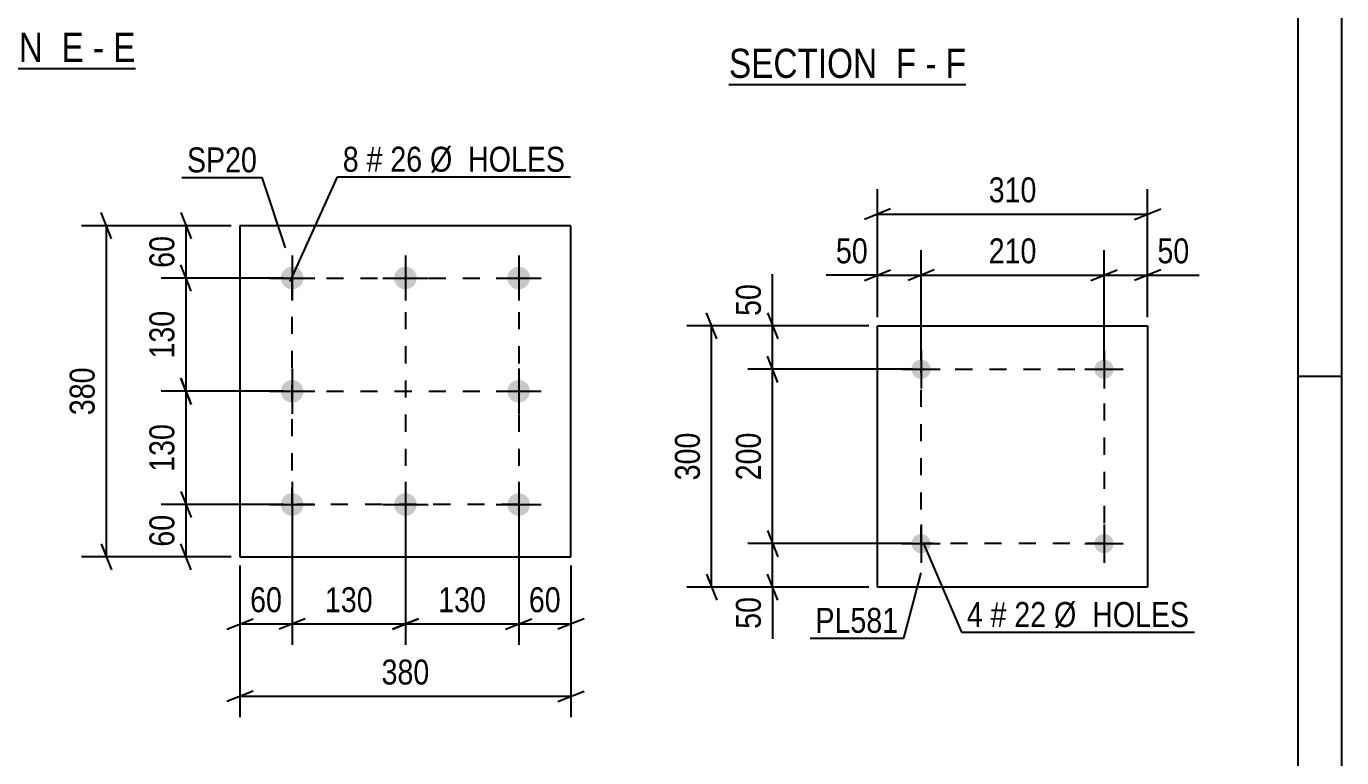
# Model space of a CAD drawing. Header units: millimetres. Extents: x 0 to 594, y 0 to 420.
# Drawn here: x 443 to 594, y 254.3 to 338.2 of the extents above; entities that cross this region are included whole.
import ezdxf

# ---------------------------------------------------------------- set-up
doc = ezdxf.new("R2010")
doc.units = ezdxf.units.MM
doc.linetypes.add('DXK_LINE_DOT2', pattern=[3.9198, 1.9599, -1.9599])
doc.styles.add('Arial Narrow', font='ARIALN.TTF', dxfattribs={"height": 0.2})

# ---------------------------------------------------------------- blocks, each defined once
blk = doc.blocks.new('Unknown-570345895-1135 - 11720')
at = {"color": 5, "linetype": 'Continuous'}
for p, q in [((594, 0), (594, 420)), ((589, 5), (589, 415)), ((594, 298), (589, 298))]:
    blk.add_line(p, q, dxfattribs=at)
blk = doc.blocks.new('Unknown-570345895-15 - 3407')
at = {"color": 6, "linetype": 'Continuous'}
blk.add_line((427.89, 333.35), (455.53, 333.35), dxfattribs=at)
at = {"color": 0, "linetype": 'Continuous'}
for points in [[(445.99, 334.1), (445.99, 337.6), (427.89, 337.6), (427.89, 334.1)], [(449.6, 334.1), (449.6, 337.6), (447.04, 337.6), (447.04, 334.1)], [(451.93, 334.1), (451.93, 337.6), (450.65, 337.6), (450.65, 334.1)], [(455.53, 334.1), (455.53, 337.6), (452.98, 337.6), (452.98, 334.1)]]:
    blk.add_wipeout(points, dxfattribs=at)
at = {"color": 7, "linetype": 'Continuous', "style": 'Arial Narrow'}
for s, p in [('SECTION ', (427.89, 334.1)), ('E', (447.04, 334.1)), ('E', (452.98, 334.1)), ('-', (450.65, 334.1))]:
    blk.add_text(s, height=3.34, dxfattribs=at).set_placement(p)
blk = doc.blocks.new('Unknown-570345895-16 - 3104')
at = {"color": 6, "linetype": 'Continuous'}
blk.add_line((523.66, 331.52), (550.87, 331.52), dxfattribs=at)
at = {"color": 0, "linetype": 'Continuous'}
for points in [[(541.76, 332.27), (541.76, 335.77), (523.66, 335.77), (523.66, 332.27)], [(545.16, 332.27), (545.16, 335.77), (542.81, 335.77), (542.81, 332.27)], [(547.48, 332.27), (547.48, 335.77), (546.21, 335.77), (546.21, 332.27)], [(550.87, 332.27), (550.87, 335.77), (548.53, 335.77), (548.53, 332.27)]]:
    blk.add_wipeout(points, dxfattribs=at)
at = {"color": 7, "linetype": 'Continuous', "style": 'Arial Narrow'}
for s, p in [('SECTION ', (523.66, 332.27)), ('F', (542.81, 332.27)), ('F', (548.53, 332.27)), ('-', (546.21, 332.27))]:
    blk.add_text(s, height=3.34, dxfattribs=at).set_placement(p)
blk = doc.blocks.new('Part-570345895-2505 - 2489')
at = {"color": 2, "linetype": 'Continuous'}
for p, q in [((467.52, 315.3), (467.52, 277.3)), ((505.52, 315.3), (467.52, 315.3)), ((505.52, 277.3), (505.52, 315.3)), ((467.52, 277.3), (505.52, 277.3))]:
    blk.add_line(p, q, dxfattribs=at)
blk = doc.blocks.new('Bolt-570345895-2538 - 2489')
at = {"linetype": 'Continuous'}
for points in [[(473.52, 310.6, -1), (473.52, 308, -1)], [(486.52, 310.6, -1), (486.52, 308, -1)], [(499.52, 310.6, -1), (499.52, 308, -1)], [(473.52, 297.6, -1), (473.52, 295, -1)], [(499.52, 297.6, -1), (499.52, 295, -1)], [(473.52, 284.6, -1), (473.52, 282, -1)], [(486.52, 284.6, -1), (486.52, 282, -1)], [(499.52, 284.6, -1), (499.52, 282, -1)]]:
    blk.add_hatch(color=1, dxfattribs=at).paths.add_polyline_path(points)
at = {"color": 1, "linetype": 'Continuous'}
for p, q in [((473.52, 311.9), (473.52, 306.7)), ((486.52, 311.9), (486.52, 306.7)), ((499.52, 311.9), (499.52, 306.7)), ((470.92, 309.3), (476.12, 309.3)), ((483.92, 309.3), (489.12, 309.3)), ((496.92, 309.3), (502.12, 309.3)), ((473.52, 298.9), (473.52, 293.7)), ((499.52, 298.9), (499.52, 293.7)), ((470.92, 296.3), (476.12, 296.3)), ((496.92, 296.3), (502.12, 296.3)), ((473.52, 285.9), (473.52, 280.7)), ((486.52, 285.9), (486.52, 280.7)), ((499.52, 285.9), (499.52, 280.7)), ((470.92, 283.3), (476.12, 283.3)), ((483.92, 283.3), (489.12, 283.3)), ((496.92, 283.3), (502.12, 283.3))]:
    blk.add_line(p, q, dxfattribs=at)
blk = doc.blocks.new('Bolt-570345895-2272 - 2238')
at = {"linetype": 'Continuous'}
for points in [[(546.82, 298.82, -1), (544.62, 298.82, -1)], [(567.82, 298.82, -1), (565.62, 298.82, -1)]]:
    blk.add_hatch(color=1, dxfattribs=at).paths.add_polyline_path(points)
at = {"color": 1, "linetype": 'Continuous'}
for p, q in [((545.72, 301.02), (545.72, 296.62)), ((566.72, 301.02), (566.72, 296.62)), ((543.52, 298.82), (547.92, 298.82)), ((564.52, 298.82), (568.92, 298.82))]:
    blk.add_line(p, q, dxfattribs=at)
blk = doc.blocks.new('Bolt-570345895-2277 - 2238')
at = {"linetype": 'Continuous'}
for points in [[(546.82, 278.82, -1), (544.62, 278.82, -1)], [(567.82, 278.82, -1), (565.62, 278.82, -1)]]:
    blk.add_hatch(color=1, dxfattribs=at).paths.add_polyline_path(points)
at = {"color": 1, "linetype": 'Continuous'}
for p, q in [((545.72, 281.02), (545.72, 276.62)), ((566.72, 281.02), (566.72, 276.62)), ((543.52, 278.82), (547.92, 278.82)), ((564.52, 278.82), (568.92, 278.82))]:
    blk.add_line(p, q, dxfattribs=at)
blk = doc.blocks.new('Part-570345895-2292 - 2238')
at = {"color": 2, "linetype": 'Continuous'}
for p, q in [((540.72, 273.82), (540.72, 303.82)), ((540.72, 303.82), (571.72, 303.82)), ((571.72, 303.82), (571.72, 273.82)), ((571.72, 273.82), (540.72, 273.82))]:
    blk.add_line(p, q, dxfattribs=at)
blk = doc.blocks.new('Rectangle-570345895-2625 - 2489')
at = {"color": 1, "linetype": 'DXK_LINE_DOT2'}
blk.add_lwpolyline([(473.52, 309.3), (499.52, 309.3), (499.52, 283.3), (473.52, 283.3), (473.52, 309.3)], close=True, dxfattribs=at)
blk = doc.blocks.new('Rectangle-570345895-2401 - 2238')
at = {"color": 1, "linetype": 'DXK_LINE_DOT2'}
blk.add_lwpolyline([(545.72, 298.82), (566.72, 298.82), (566.72, 278.82), (545.72, 278.82), (545.72, 298.82)], close=True, dxfattribs=at)
blk = doc.blocks.new('Line-570345895-2618 - 2489')
at = {"color": 1, "linetype": 'DXK_LINE_DOT2'}
blk.add_line((486.52, 309.3), (486.52, 283.3), dxfattribs=at)
blk = doc.blocks.new('Line-570345895-2611 - 2489')
at = {"color": 1, "linetype": 'DXK_LINE_DOT2'}
blk.add_line((473.52, 296.3), (499.52, 296.3), dxfattribs=at)
blk = doc.blocks.new('StraightDimension-570345895-10149 - 2489')
at = {"color": 7, "linetype": 'Continuous'}
for p, q in [((473.52, 282.3), (473.52, 267.2)), ((486.52, 282.3), (486.52, 267.2)), ((475.02, 270.2), (472.02, 269)), ((473.52, 269.6), (486.52, 269.6)), ((485.02, 269), (488.02, 270.2))]:
    blk.add_line(p, q, dxfattribs=at)
at = {"color": 0}
blk.add_wipeout([(483.36, 270.35), (483.36, 274.55), (476.68, 274.55), (476.68, 270.35)], dxfattribs=at)
at = {"color": 3, "style": 'Arial Narrow'}
blk.add_text('130', height=2.863, dxfattribs=at).set_placement((477.28, 270.95))
blk = doc.blocks.new('StraightDimension-570345895-2540 - 2489')
at = {"color": 7, "linetype": 'Continuous'}
for p, q in [((467.52, 276.3), (467.52, 258.9)), ((505.52, 276.3), (505.52, 258.9)), ((469.02, 261.9), (466.02, 260.7)), ((467.52, 261.3), (505.52, 261.3)), ((504.02, 260.7), (507.02, 261.9))]:
    blk.add_line(p, q, dxfattribs=at)
at = {"color": 0}
blk.add_wipeout([(489.86, 262.05), (489.86, 266.25), (483.18, 266.25), (483.18, 262.05)], dxfattribs=at)
at = {"color": 3, "style": 'Arial Narrow'}
blk.add_text('380', height=2.863, dxfattribs=at).set_placement((483.78, 262.65))
blk = doc.blocks.new('StraightDimension-570345895-2551 - 2489')
at = {"color": 7, "linetype": 'Continuous'}
for p, q in [((473.52, 282.3), (473.52, 267.2)), ((467.52, 276.3), (467.52, 267.2)), ((466.02, 269), (469.02, 270.2)), ((467.52, 269.6), (473.52, 269.6)), ((475.02, 270.2), (472.02, 269))]:
    blk.add_line(p, q, dxfattribs=at)
at = {"color": 0}
blk.add_wipeout([(472.95, 270.35), (472.95, 274.55), (468.09, 274.55), (468.09, 270.35)], dxfattribs=at)
at = {"color": 3, "style": 'Arial Narrow'}
blk.add_text('60', height=2.863, dxfattribs=at).set_placement((468.69, 270.95))
blk = doc.blocks.new('StraightDimension-570345895-2565 - 2489')
at = {"color": 7, "linetype": 'Continuous'}
for p, q in [((499.52, 282.3), (499.52, 267.2)), ((505.52, 276.3), (505.52, 267.2)), ((498.02, 269), (501.02, 270.2)), ((499.52, 269.6), (505.52, 269.6)), ((507.02, 270.2), (504.02, 269))]:
    blk.add_line(p, q, dxfattribs=at)
at = {"color": 0}
blk.add_wipeout([(504.95, 270.35), (504.95, 274.55), (500.09, 274.55), (500.09, 270.35)], dxfattribs=at)
at = {"color": 3, "style": 'Arial Narrow'}
blk.add_text('60', height=2.863, dxfattribs=at).set_placement((500.69, 270.95))
blk = doc.blocks.new('StraightDimension-570345895-2576 - 2489')
at = {"color": 7, "linetype": 'Continuous'}
for p, q in [((452.79, 313.8), (451.59, 316.8)), ((466.52, 315.3), (449.34, 315.3)), ((452.19, 277.3), (452.19, 315.3)), ((451.59, 278.8), (452.79, 275.8)), ((466.52, 277.3), (449.34, 277.3))]:
    blk.add_line(p, q, dxfattribs=at)
at = {"color": 0}
blk.add_wipeout([(451.44, 299.64), (447.24, 299.64), (447.24, 292.96), (451.44, 292.96)], dxfattribs=at)
at = {"color": 3, "style": 'Arial Narrow'}
blk.add_text('380', height=2.863, rotation=90.0002, dxfattribs=at).set_placement((450.84, 293.56))
blk = doc.blocks.new('StraightDimension-570345895-2591 - 2489')
at = {"color": 7, "linetype": 'Continuous'}
for p, q in [((460.74, 284.8), (461.94, 281.8)), ((472.52, 283.3), (458.49, 283.3)), ((461.34, 277.3), (461.34, 283.3)), ((461.94, 275.8), (460.74, 278.8)), ((466.52, 277.3), (458.49, 277.3))]:
    blk.add_line(p, q, dxfattribs=at)
at = {"color": 0}
blk.add_wipeout([(460.59, 282.73), (456.39, 282.73), (456.39, 277.87), (460.59, 277.87)], dxfattribs=at)
at = {"color": 3, "style": 'Arial Narrow'}
blk.add_text('60', height=2.863, rotation=90.0002, dxfattribs=at).set_placement((459.99, 278.47))
blk = doc.blocks.new('StraightDimension-570345895-2601 - 2489')
at = {"color": 7, "linetype": 'Continuous'}
for p, q in [((460.74, 316.8), (461.94, 313.8)), ((466.52, 315.3), (458.49, 315.3)), ((461.34, 309.3), (461.34, 315.3)), ((461.94, 307.8), (460.74, 310.8)), ((472.52, 309.3), (458.49, 309.3))]:
    blk.add_line(p, q, dxfattribs=at)
at = {"color": 0}
blk.add_wipeout([(460.59, 314.73), (456.39, 314.73), (456.39, 309.87), (460.59, 309.87)], dxfattribs=at)
at = {"color": 3, "style": 'Arial Narrow'}
blk.add_text('60', height=2.863, rotation=90.0002, dxfattribs=at).set_placement((459.99, 310.47))
blk = doc.blocks.new('StraightDimension-570345895-10151 - 2489')
at = {"color": 7, "linetype": 'Continuous'}
for p, q in [((486.52, 282.3), (486.52, 267.2)), ((499.52, 282.3), (499.52, 267.2)), ((488.02, 270.2), (485.02, 269)), ((486.52, 269.6), (499.52, 269.6)), ((498.02, 269), (501.02, 270.2))]:
    blk.add_line(p, q, dxfattribs=at)
at = {"color": 0}
blk.add_wipeout([(496.36, 270.35), (496.36, 274.55), (489.68, 274.55), (489.68, 270.35)], dxfattribs=at)
at = {"color": 3, "style": 'Arial Narrow'}
blk.add_text('130', height=2.863, dxfattribs=at).set_placement((490.28, 270.95))
blk = doc.blocks.new('StraightDimension-570345895-10171 - 2489')
at = {"color": 7, "linetype": 'Continuous'}
for p, q in [((461.94, 294.8), (460.74, 297.8)), ((472.52, 296.3), (458.49, 296.3)), ((461.34, 283.3), (461.34, 296.3)), ((460.74, 284.8), (461.94, 281.8)), ((472.52, 283.3), (458.49, 283.3))]:
    blk.add_line(p, q, dxfattribs=at)
at = {"color": 0}
blk.add_wipeout([(460.59, 293.14), (456.39, 293.14), (456.39, 286.46), (460.59, 286.46)], dxfattribs=at)
at = {"color": 3, "style": 'Arial Narrow'}
blk.add_text('130', height=2.863, rotation=90.0002, dxfattribs=at).set_placement((459.99, 287.06))
blk = doc.blocks.new('StraightDimension-570345895-10173 - 2489')
at = {"color": 7, "linetype": 'Continuous'}
for p, q in [((461.94, 307.8), (460.74, 310.8)), ((472.52, 309.3), (458.49, 309.3)), ((461.34, 296.3), (461.34, 309.3)), ((460.74, 297.8), (461.94, 294.8)), ((472.52, 296.3), (458.49, 296.3))]:
    blk.add_line(p, q, dxfattribs=at)
at = {"color": 0}
blk.add_wipeout([(460.59, 306.14), (456.39, 306.14), (456.39, 299.46), (460.59, 299.46)], dxfattribs=at)
at = {"color": 3, "style": 'Arial Narrow'}
blk.add_text('130', height=2.863, rotation=90.0002, dxfattribs=at).set_placement((459.99, 300.06))
blk = doc.blocks.new('StraightDimension-570345895-2305 - 2238')
at = {"color": 7, "linetype": 'Continuous'}
for p, q in [((540.72, 304.82), (540.72, 312.48)), ((545.72, 299.82), (545.72, 312.48)), ((539.22, 309.03), (542.22, 310.23)), ((540.72, 309.63), (545.72, 309.63)), ((547.22, 310.23), (544.22, 309.03))]:
    blk.add_line(p, q, dxfattribs=at)
at = {"color": 0}
blk.add_wipeout([(540.2, 310.38), (540.2, 314.58), (535.34, 314.58), (535.34, 310.38)], dxfattribs=at)
at = {"color": 7, "linetype": 'Continuous'}
blk.add_line((540.72, 309.63), (534.82, 309.63), dxfattribs=at)
blk.add_line((540.72, 309.63), (534.82, 309.63), dxfattribs=at)
at = {"color": 3, "style": 'Arial Narrow'}
blk.add_text('50', height=2.863, dxfattribs=at).set_placement((535.94, 310.98))
blk = doc.blocks.new('StraightDimension-570345895-2334 - 2238')
at = {"color": 7, "linetype": 'Continuous'}
for p, q in [((566.72, 299.82), (566.72, 312.48)), ((571.72, 304.82), (571.72, 312.48)), ((565.22, 309.03), (568.22, 310.23)), ((566.72, 309.63), (571.72, 309.63)), ((573.22, 310.23), (570.22, 309.03))]:
    blk.add_line(p, q, dxfattribs=at)
at = {"color": 0}
blk.add_wipeout([(577.11, 310.38), (577.11, 314.58), (572.25, 314.58), (572.25, 310.38)], dxfattribs=at)
at = {"color": 7, "linetype": 'Continuous'}
blk.add_line((571.72, 309.63), (577.63, 309.63), dxfattribs=at)
blk.add_line((571.72, 309.63), (577.63, 309.63), dxfattribs=at)
at = {"color": 3, "style": 'Arial Narrow'}
blk.add_text('50', height=2.863, dxfattribs=at).set_placement((572.85, 310.98))
blk = doc.blocks.new('StraightDimension-570345895-2294 - 2238')
at = {"color": 7, "linetype": 'Continuous'}
for p, q in [((540.72, 304.82), (540.72, 319.48)), ((571.72, 304.82), (571.72, 319.48)), ((542.22, 317.23), (539.22, 316.03)), ((570.22, 316.03), (573.22, 317.23)), ((540.72, 316.63), (571.72, 316.63))]:
    blk.add_line(p, q, dxfattribs=at)
at = {"color": 0}
blk.add_wipeout([(559.57, 317.38), (559.57, 321.58), (552.88, 321.58), (552.88, 317.38)], dxfattribs=at)
at = {"color": 3, "style": 'Arial Narrow'}
blk.add_text('310', height=2.863, dxfattribs=at).set_placement((553.48, 317.98))
blk = doc.blocks.new('StraightDimension-570345895-2318 - 2238')
at = {"color": 7, "linetype": 'Continuous'}
for p, q in [((545.72, 299.82), (545.72, 312.48)), ((566.72, 299.82), (566.72, 312.48)), ((547.22, 310.23), (544.22, 309.03)), ((545.72, 309.63), (566.72, 309.63)), ((565.22, 309.03), (568.22, 310.23))]:
    blk.add_line(p, q, dxfattribs=at)
at = {"color": 0}
blk.add_wipeout([(559.57, 310.38), (559.57, 314.58), (552.88, 314.58), (552.88, 310.38)], dxfattribs=at)
at = {"color": 3, "style": 'Arial Narrow'}
blk.add_text('210', height=2.863, dxfattribs=at).set_placement((553.48, 310.98))
blk = doc.blocks.new('StraightDimension-570345895-2348 - 2238')
at = {"color": 7, "linetype": 'Continuous'}
for p, q in [((522.27, 302.32), (521.07, 305.32)), ((539.72, 303.82), (518.82, 303.82)), ((521.67, 273.82), (521.67, 303.82)), ((521.07, 275.32), (522.27, 272.32)), ((539.72, 273.82), (518.82, 273.82))]:
    blk.add_line(p, q, dxfattribs=at)
at = {"color": 0}
blk.add_wipeout([(520.92, 292.16), (516.72, 292.16), (516.72, 285.48), (520.92, 285.48)], dxfattribs=at)
at = {"color": 3, "style": 'Arial Narrow'}
blk.add_text('300', height=2.863, rotation=90.0002, dxfattribs=at).set_placement((520.32, 286.08))
blk = doc.blocks.new('StraightDimension-570345895-2359 - 2238')
at = {"color": 7, "linetype": 'Continuous'}
for p, q in [((528.07, 305.32), (529.27, 302.32)), ((539.72, 303.82), (525.82, 303.82)), ((528.67, 298.82), (528.67, 303.82)), ((529.27, 297.32), (528.07, 300.32)), ((544.72, 298.82), (525.82, 298.82))]:
    blk.add_line(p, q, dxfattribs=at)
at = {"color": 0}
blk.add_wipeout([(527.92, 309.2), (523.72, 309.2), (523.72, 304.35), (527.92, 304.35)], dxfattribs=at)
at = {"color": 7, "linetype": 'Continuous'}
blk.add_line((528.67, 303.82), (528.67, 309.73), dxfattribs=at)
blk.add_line((528.67, 303.82), (528.67, 309.73), dxfattribs=at)
at = {"color": 3, "style": 'Arial Narrow'}
blk.add_text('50', height=2.863, rotation=90.0002, dxfattribs=at).set_placement((527.32, 304.95))
blk = doc.blocks.new('StraightDimension-570345895-2372 - 2238')
at = {"color": 7, "linetype": 'Continuous'}
for p, q in [((529.27, 297.32), (528.07, 300.32)), ((544.72, 298.82), (525.82, 298.82)), ((528.67, 278.82), (528.67, 298.82)), ((528.07, 280.32), (529.27, 277.32)), ((544.72, 278.82), (525.82, 278.82))]:
    blk.add_line(p, q, dxfattribs=at)
at = {"color": 0}
blk.add_wipeout([(527.92, 292.16), (523.72, 292.16), (523.72, 285.48), (527.92, 285.48)], dxfattribs=at)
at = {"color": 3, "style": 'Arial Narrow'}
blk.add_text('200', height=2.863, rotation=90.0002, dxfattribs=at).set_placement((527.32, 286.08))
blk = doc.blocks.new('StraightDimension-570345895-2388 - 2238')
at = {"color": 7, "linetype": 'Continuous'}
for p, q in [((528.07, 280.32), (529.27, 277.32)), ((544.72, 278.82), (525.82, 278.82)), ((528.67, 273.82), (528.67, 278.82)), ((529.27, 272.32), (528.07, 275.32)), ((539.72, 273.82), (525.82, 273.82))]:
    blk.add_line(p, q, dxfattribs=at)
at = {"color": 0}
blk.add_wipeout([(527.92, 273.3), (523.72, 273.3), (523.72, 268.44), (527.92, 268.44)], dxfattribs=at)
at = {"color": 7, "linetype": 'Continuous'}
blk.add_line((528.67, 273.82), (528.67, 267.91), dxfattribs=at)
blk.add_line((528.67, 273.82), (528.67, 267.91), dxfattribs=at)
at = {"color": 3, "style": 'Arial Narrow'}
blk.add_text('50', height=2.863, rotation=90.0002, dxfattribs=at).set_placement((527.32, 269.04))
blk = doc.blocks.new('Mark-570345895-2501 - 2489')
at = {"color": 0}
blk.add_wipeout([(469.48, 321.42), (469.48, 324.42), (461.44, 324.42), (461.44, 321.42)], dxfattribs=at)
blk.add_wipeout([(469.48, 321.42), (469.48, 324.42), (461.44, 324.42), (461.44, 321.42)], dxfattribs=at)
at = {"color": 30, "linetype": 'Continuous'}
for p in [(460.84, 320.82), (472.74, 312.75)]:
    blk.add_line(p, (470.08, 320.82), dxfattribs=at)
at = {"color": 3, "style": 'Arial Narrow'}
blk.add_text('SP20', height=2.863, dxfattribs=at).set_placement((461.44, 321.42))
blk = doc.blocks.new('Mark-570345895-2534 - 2489')
at = {"color": 0}
for points in [[(481.16, 321.5), (481.16, 324.5), (479.33, 324.5), (479.33, 321.5)], [(483.89, 321.5), (483.89, 324.5), (482.06, 324.5), (482.06, 321.5)], [(488.44, 321.5), (488.44, 324.5), (484.79, 324.5), (484.79, 321.5)], [(504.87, 321.5), (504.87, 324.5), (489.34, 324.5), (489.34, 321.5)]]:
    blk.add_wipeout(points, dxfattribs=at)
for points in [[(481.16, 321.5), (481.16, 324.5), (479.33, 324.5), (479.33, 321.5)], [(483.89, 321.5), (483.89, 324.5), (482.06, 324.5), (482.06, 321.5)], [(488.44, 321.5), (488.44, 324.5), (484.79, 324.5), (484.79, 321.5)], [(504.87, 321.5), (504.87, 324.5), (489.34, 324.5), (489.34, 321.5)]]:
    blk.add_wipeout(points, dxfattribs=at)
at = {"color": 7, "linetype": 'Continuous'}
for p, q in [((473.28, 308.9), (478.73, 320.9)), ((478.73, 320.9), (505.47, 320.9))]:
    blk.add_line(p, q, dxfattribs=at)
at = {"color": 3, "style": 'Arial Narrow'}
for s, height, p in [('8', 2.86, (479.33, 321.5)), ('#', 2.86, (482.06, 321.5)), ('26', 2.863, (484.79, 321.5)), ('Ø  HOLES', 2.863, (489.34, 321.5))]:
    blk.add_text(s, height=height, dxfattribs=at).set_placement(p)
blk = doc.blocks.new('MarkSet-570345895-2449 - 2238')
at = {"color": 0}
for points in [[(552.79, 269.25), (552.79, 272.25), (550.97, 272.25), (550.97, 269.25)], [(555.52, 269.25), (555.52, 272.25), (553.69, 272.25), (553.69, 269.25)], [(560.08, 269.25), (560.08, 272.25), (556.42, 272.25), (556.42, 269.25)], [(576.51, 269.25), (576.51, 272.25), (560.98, 272.25), (560.98, 269.25)]]:
    blk.add_wipeout(points, dxfattribs=at)
for points in [[(552.79, 269.25), (552.79, 272.25), (550.97, 272.25), (550.97, 269.25)], [(555.52, 269.25), (555.52, 272.25), (553.69, 272.25), (553.69, 269.25)], [(560.08, 269.25), (560.08, 272.25), (556.42, 272.25), (556.42, 269.25)], [(576.51, 269.25), (576.51, 272.25), (560.98, 272.25), (560.98, 269.25)]]:
    blk.add_wipeout(points, dxfattribs=at)
at = {"color": 7, "linetype": 'Continuous'}
for p, q in [((545.99, 278.82), (550.37, 268.65)), ((550.37, 268.65), (577.11, 268.65))]:
    blk.add_line(p, q, dxfattribs=at)
at = {"color": 3, "style": 'Arial Narrow'}
for s, height, p in [('4', 2.86, (550.97, 269.25)), ('#', 2.86, (553.69, 269.25)), ('22', 2.863, (556.42, 269.25)), ('Ø  HOLES', 2.863, (560.98, 269.25))]:
    blk.add_text(s, height=height, dxfattribs=at).set_placement(p)
blk = doc.blocks.new('Mark-570345895-2288 - 2238')
at = {"color": 0}
blk.add_wipeout([(543.1, 268.58), (543.1, 271.58), (533.59, 271.58), (533.59, 268.58)], dxfattribs=at)
blk.add_wipeout([(543.1, 268.58), (543.1, 271.58), (533.59, 271.58), (533.59, 268.58)], dxfattribs=at)
at = {"color": 30, "linetype": 'Continuous'}
for p in [(545.69, 275.45), (532.99, 267.98)]:
    blk.add_line(p, (543.7, 267.98), dxfattribs=at)
at = {"color": 3, "style": 'Arial Narrow'}
blk.add_text('PL581', height=2.863, dxfattribs=at).set_placement((533.59, 268.58))

msp = doc.modelspace()

# ---------------------------------------------------------------- block references
for name in ['Unknown-570345895-1135 - 11720', 'Part-570345895-2505 - 2489', 'Bolt-570345895-2538 - 2489', 'Rectangle-570345895-2625 - 2489', 'Line-570345895-2618 - 2489', 'Part-570345895-2292 - 2238', 'Bolt-570345895-2272 - 2238', 'Rectangle-570345895-2401 - 2238', 'Line-570345895-2611 - 2489', 'Bolt-570345895-2277 - 2238']:
    msp.add_blockref(name, (0, 0))

# ---------------------------------------------------------------- next in the draw order: block references
for name in ['Unknown-570345895-15 - 3407', 'Unknown-570345895-16 - 3104', 'StraightDimension-570345895-2305 - 2238', 'StraightDimension-570345895-2334 - 2238', 'StraightDimension-570345895-10149 - 2489', 'MarkSet-570345895-2449 - 2238']:
    msp.add_blockref(name, (0, 0))

# ---------------------------------------------------------------- next in the draw order: block references
for name in ['StraightDimension-570345895-2294 - 2238', 'StraightDimension-570345895-2540 - 2489']:
    msp.add_blockref(name, (0, 0))

# ---------------------------------------------------------------- next in the draw order: block references
for name in ['StraightDimension-570345895-2318 - 2238', 'StraightDimension-570345895-2348 - 2238', 'StraightDimension-570345895-2551 - 2489', 'StraightDimension-570345895-2565 - 2489']:
    msp.add_blockref(name, (0, 0))

# ---------------------------------------------------------------- next in the draw order: block references
for name in ['StraightDimension-570345895-2576 - 2489', 'StraightDimension-570345895-2359 - 2238', 'StraightDimension-570345895-10151 - 2489']:
    msp.add_blockref(name, (0, 0))

# ---------------------------------------------------------------- next in the draw order: block references
for name in ['StraightDimension-570345895-2601 - 2489', 'StraightDimension-570345895-2372 - 2238', 'StraightDimension-570345895-2591 - 2489']:
    msp.add_blockref(name, (0, 0))

# ---------------------------------------------------------------- next in the draw order: block references
for name in ['Mark-570345895-2501 - 2489', 'StraightDimension-570345895-10171 - 2489', 'StraightDimension-570345895-2388 - 2238']:
    msp.add_blockref(name, (0, 0))

# ---------------------------------------------------------------- next in the draw order: block references
for name in ['Mark-570345895-2534 - 2489', 'StraightDimension-570345895-10173 - 2489', 'Mark-570345895-2288 - 2238']:
    msp.add_blockref(name, (0, 0))

doc.saveas('drawing.dxf')
